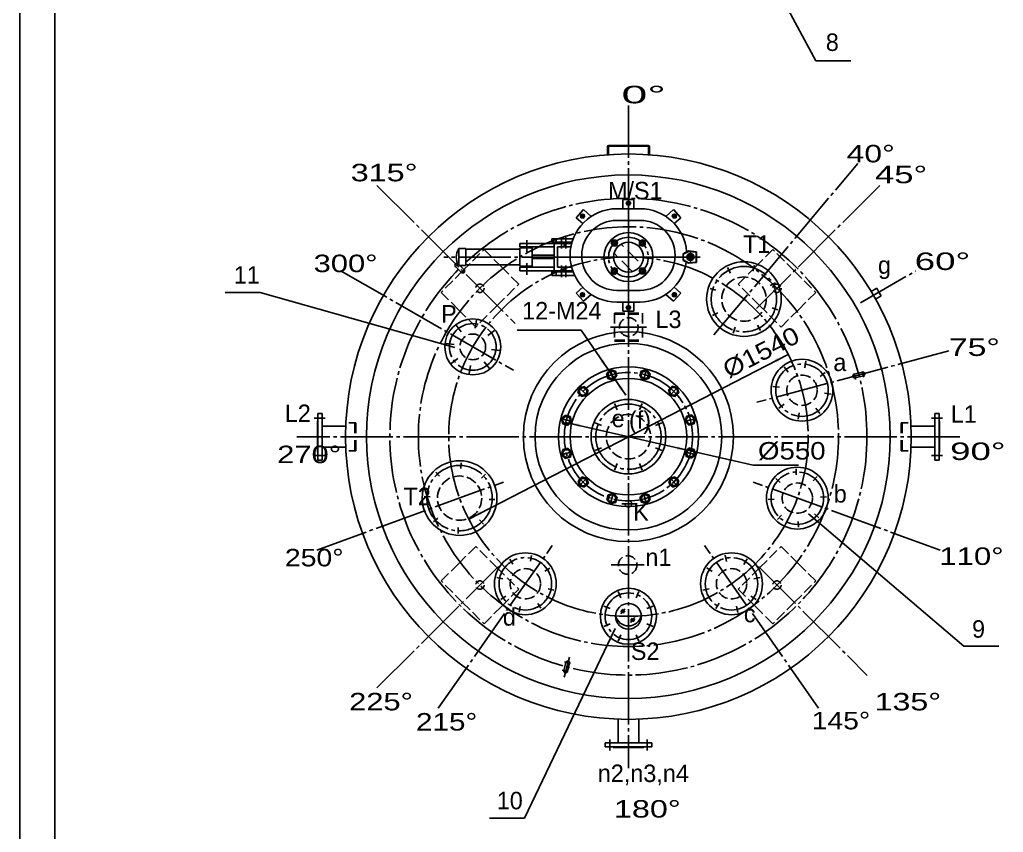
# Model space of a CAD drawing. Extents: x -33 to 593, y -246 to 621.
# Drawn here: x -32.8 to 248.2, y -68 to 164.3 of the extents above; entities that cross this region are included whole.
import ezdxf

# ---------------------------------------------------------------- set-up
doc = ezdxf.new("R2010")
doc.units = 0
doc.linetypes.add('DASHDOT', pattern=[18, 15, -1, 1, -1])
doc.linetypes.add('DASHED', pattern=[4, 3, -1])
doc.layers.get('0').update_dxf_attribs({"linetype": 'CONTINUOUS'})
for name, color, linetype in [('1', 7, 'CONTINUOUS'), ('2', 8, 'DASHDOT'), ('3', 2, 'DASHED'), ('5', 214, 'CONTINUOUS'), ('85', 7, 'CONTINUOUS')]:
    doc.layers.add(name, color=color, linetype=linetype)
doc.styles.get("Standard").update_dxf_attribs({"font": 'isocp.shx', "width": 0.707, "bigfont": 'hztxt.shx'})
doc.styles.add('STYLE1', font='cadt_en.shx', dxfattribs={"width": 0.971372, "bigfont": 'cadt_hz.shx'})
doc.styles.add('STYLE21', font='cadt_en.shx', dxfattribs={"width": 1.180206, "bigfont": 'cadt_hz.shx'})
doc.styles.add('STYLE22', font='cadt_en.shx', dxfattribs={"width": 1.326029, "bigfont": 'cadt_hz.shx'})
doc.styles.add('STYLE23', font='cadt_en.shx', dxfattribs={"width": 1.165692, "bigfont": 'cadt_hz.shx'})
doc.styles.add('STYLE24', font='cadt_en.shx', dxfattribs={"width": 1.981314, "bigfont": 'cadt_hz.shx'})
doc.styles.add('STYLE25', font='cadt_en.shx', dxfattribs={"width": 1.474113, "bigfont": 'cadt_hz.shx'})
doc.styles.add('STYLE26', font='cadt_en.shx', dxfattribs={"width": 1.565508, "bigfont": 'cadt_hz.shx'})
doc.styles.add('STYLE27', font='cadt_en.shx', dxfattribs={"width": 1.37398, "bigfont": 'cadt_hz.shx'})
doc.styles.add('STYLE28', font='cadt_en.shx', dxfattribs={"width": 1.206728, "bigfont": 'cadt_hz.shx'})
doc.styles.add('STYLE29', font='cadt_en.shx', dxfattribs={"width": 1.267812, "bigfont": 'cadt_hz.shx'})
doc.styles.add('STYLE30', font='cadt_en.shx', dxfattribs={"width": 1.439846, "bigfont": 'cadt_hz.shx'})
doc.styles.add('STYLE31', font='cadt_en.shx', dxfattribs={"width": 1.565508, "bigfont": 'cadt_hz.shx'})
doc.styles.add('STYLE32', font='cadt_en.shx', dxfattribs={"width": 1.378259, "bigfont": 'cadt_hz.shx'})
doc.styles.add('STYLE33', font='cadt_en.shx', dxfattribs={"width": 1.359855, "bigfont": 'cadt_hz.shx'})
doc.styles.add('STYLE34', font='cadt_en.shx', dxfattribs={"width": 1.316448, "bigfont": 'cadt_hz.shx'})
doc.styles.add('STYLE35', font='cadt_en.shx', dxfattribs={"width": 1.380195, "bigfont": 'cadt_hz.shx'})
doc.styles.add('STYLE36', font='cadt_en.shx', dxfattribs={"width": 1.213584, "bigfont": 'cadt_hz.shx'})
doc.styles.add('STYLE37', font='cadt_en.shx', dxfattribs={"width": 1.320397, "bigfont": 'cadt_hz.shx'})
doc.styles.add('STYLE38', font='cadt_en.shx', dxfattribs={"width": 1.320397, "bigfont": 'cadt_hz.shx'})
doc.dimstyles.get("Standard").update_dxf_attribs({"dimtxt": 3.5, "dimasz": 4, "dimexe": 2, "dimexo": 0, "dimgap": 1, "dimtad": 1, "dimtoh": 1, "dimdec": 4, "dimzin": 0, "dimtxsty": 'STANDARD', "dimcen": 0, "dimazin": 3, "dimtfac": 1, "dimtdec": 4, "dimtmove": 0, "dimatfit": 3, "dimtolj": 1, "dimtzin": 0})

# ---------------------------------------------------------------- blocks, each defined once
blk = doc.blocks.new('*D172')
for p, q in [((123.25, 49.18), (176.71, 36.94)), ((176.71, 36.94), (189.74, 36.94))]:
    blk.add_line(p, q)
for points in [[(123.25, 49.18), (127.26, 48.78), (127.04, 47.8)], [(158.98, 41), (154.97, 41.41), (155.2, 42.38)]]:
    blk.add_solid(points)
at = {"insert": (178.13, 38.37), "char_height": 5, "attachment_point": 7, "style": 'STYLE21'}
blk.add_mtext('%%c550', dxfattribs=at)
blk = doc.blocks.new('*D173')
blk.add_line((95.49, 21.56), (186.74, 68.62))
for points in [[(186.74, 68.62), (183.42, 66.34), (182.96, 67.23)], [(95.49, 21.56), (98.82, 23.84), (99.28, 22.95)]]:
    blk.add_solid(points)
at = {"insert": (169.81, 61.49), "char_height": 5, "attachment_point": 7, "rotation": 27.2774, "style": 'STYLE23'}
blk.add_mtext('%%c1540', dxfattribs=at)
blk = doc.blocks.new('*D174')
for p, q in [((127.64, 75.5), (109.33, 75.5)), ((140.33, 56.94), (127.64, 75.5))]:
    blk.add_line(p, q)
for points in [[(135.75, 63.63), (133.08, 66.65), (133.9, 67.22)], [(136.94, 61.89), (139.61, 58.87), (138.79, 58.31)]]:
    blk.add_solid(points)
at = {"style": 'STYLE1'}
blk.add_text('12-M24', height=5, dxfattribs=at).set_placement((110.75, 78.59))
blk = doc.blocks.new('*U175')
for centre, radius, start, end in [((141.12, 111.83), 0.333, 342, 612), ((127.99, 108.15), 0.333, 336.5127, 606.5127), ((154.25, 108.15), 0.333, 293.4873, 563.4873), ((145.12, 100.43), 0.533, 252, 522), ((158.83, 96.42), 0.533, 342, 612), ((137.11, 92.42), 0.533, 72, 342), ((145.12, 92.42), 0.533, 162, 432), ((127.99, 85.67), 0.333, 113.4873, 383.4873), ((154.25, 85.67), 0.333, 156.5127, 426.5127), ((141.12, 81.98), 0.333, 108, 378)]:
    blk.add_arc(centre, radius, start, end)
at = {"layer": '2'}
for p, q in [((141.12, 113.04), (141.12, 80.01)), ((141.12, 112.57), (141.12, 111.09)), ((141.12, 112.4), (141.12, 111.26)), ((141.86, 111.83), (140.38, 111.83, 6.28)), ((140.55, 111.83), (141.68, 111.83)), ((127.44, 108.64), (128.54, 107.66)), ((127.5, 107.59), (128.48, 108.7, 6.28)), ((127.56, 108.52), (128.41, 107.77)), ((128.36, 108.57), (127.61, 107.72)), ((154.8, 108.64), (153.69, 107.66)), ((154.73, 107.59), (153.76, 108.7)), ((154.67, 108.52), (153.82, 107.77)), ((153.87, 108.57), (154.62, 107.72)), ((112.09, 101.24), (112.09, 97.96)), ((121.97, 102.13), (121.97, 98.86)), ((123.21, 102.13), (123.21, 98.85)), ((137.96, 99.58), (136.26, 101.28)), ((144.28, 99.58), (145.97, 101.28)), ((139.7, 99.49), (139.04, 100.15)), ((161.57, 96.42), (88.38, 96.42)), ((138, 96.53), (137, 97.53, 1)), ((143.89, 95.3), (140.89, 98.29)), ((159.66, 96.42), (158, 96.42)), ((158.83, 97.73), (158.83, 95.11)), ((112.09, 94.67), (112.09, 91.39)), ((121.97, 90.71), (121.97, 93.99)), ((123.21, 90.72), (123.21, 94)), ((137.96, 93.27), (136.26, 91.57)), ((142.19, 92.34), (139.2, 95.33)), ((144.28, 93.27), (145.97, 91.57)), ((127.44, 85.18), (128.54, 86.16)), ((127.5, 86.22), (128.48, 85.11)), ((127.56, 85.29), (128.41, 86.04)), ((128.36, 85.24), (127.61, 86.09)), ((154.8, 85.18), (153.69, 86.16)), ((154.73, 86.22), (153.76, 85.11, 6.28)), ((154.67, 85.29), (153.82, 86.04)), ((153.87, 85.24), (154.62, 86.09)), ((141.86, 81.98), (140.38, 81.98)), ((140.55, 81.98), (141.68, 81.98)), ((141.12, 81.24), (141.12, 82.72)), ((141.12, 81.42), (141.12, 82.55))]:
    blk.add_line(p, q, dxfattribs=at)
blk.add_circle((141.12, 96.42), 5.67, dxfattribs=at)
at = {"layer": '85'}
for p, q in [((139.54, 112.89), (139.54, 110.24)), ((142.69, 112.89), (139.54, 112.89)), ((142.69, 112.89), (142.69, 110.24)), ((126.15, 107.67), (128.24, 110.03)), ((128.24, 110.03), (130.47, 108.05)), ((137.78, 110.24), (141.12, 110.24)), ((140.5, 111.83), (140.81, 112.36)), ((140.81, 111.3), (140.5, 111.83)), ((140.81, 112.36), (141.43, 112.36)), ((141.43, 111.3), (140.81, 111.3)), ((144.45, 110.24), (141.12, 110.24)), ((141.43, 112.36), (141.73, 111.83)), ((141.73, 111.83), (141.43, 111.3)), ((154, 110.03), (151.77, 108.05)), ((156.08, 107.67), (154, 110.03)), ((126.15, 107.67), (128.14, 105.91)), ((127.79, 108.73), (127.39, 108.27)), ((127.39, 108.27), (127.58, 107.69)), ((127.58, 107.69), (128.18, 107.56)), ((128.4, 108.61), (127.79, 108.73)), ((128.18, 107.56), (128.59, 108.02)), ((128.59, 108.02), (128.4, 108.61)), ((137.78, 106.91), (141.12, 106.91)), ((144.45, 106.91), (141.12, 106.91)), ((153.64, 108.02), (153.84, 108.61)), ((154.05, 107.56), (153.64, 108.02)), ((153.84, 108.61), (154.44, 108.73)), ((154.65, 107.69), (154.05, 107.56)), ((156.08, 107.67), (154.1, 105.91)), ((154.44, 108.73), (154.85, 108.27)), ((154.85, 108.27), (154.65, 107.69, 6.28)), ((119.28, 101.67), (125.33, 101.67)), ((119.28, 101.67), (119.28, 100.68)), ((120.43, 101.67), (120.43, 100.68)), ((136.19, 100.43), (136.65, 101.23)), ((136.65, 101.23), (137.57, 101.23)), ((137.57, 101.23), (138.03, 100.43, 6.28)), ((144.32, 100.89), (145.12, 101.35)), ((145.12, 101.35), (145.92, 100.89)), ((92.69, 94), (92.69, 98.85)), ((92.69, 98.85), (94.69, 98.85)), ((94.69, 94), (94.69, 98.85)), ((110.12, 98.65), (94.69, 98.65)), ((110.06, 100.33), (124.9, 100.33)), ((110.06, 99.33), (110.06, 100.33, 6.28)), ((119.89, 99.33), (110.06, 99.33)), ((111.29, 99.1), (110.12, 99.1)), ((110.12, 93.8), (110.12, 99.1)), ((113.66, 99.1), (111.29, 99.1)), ((113.66, 94.08), (113.66, 99.1)), ((119.28, 100.68), (125, 100.68)), ((119.89, 92.51), (119.89, 100.33)), ((120.22, 100.33), (122.72, 100.33)), ((120.89, 93.51), (120.89, 99.34, 6.28)), ((120.89, 99.34), (122.72, 99.34)), ((124.67, 99.33), (121.39, 99.33)), ((122.72, 100.33), (122.72, 99.34)), ((136.65, 99.63), (136.19, 100.43)), ((137.57, 99.63), (136.65, 99.63)), ((138.03, 100.43), (137.57, 99.63)), ((144.32, 99.97), (144.32, 100.89)), ((145.12, 99.51), (144.32, 99.97)), ((145.92, 99.97), (145.12, 99.51, 6.28)), ((145.92, 100.89), (145.92, 99.97)), ((119.89, 96.98), (113.66, 96.98)), ((119.89, 95.99), (113.66, 95.99)), ((156.71, 97.39), (158.26, 98.19)), ((156.71, 97.24), (158.29, 98.06)), ((156.71, 97.39), (156.71, 95.45)), ((156.71, 95.6), (158.29, 94.79)), ((157.91, 96.42), (158.37, 97.22)), ((158.37, 95.62), (157.91, 96.42)), ((158.26, 98.19), (160.58, 97.97)), ((158.29, 98.06), (160.45, 97.85)), ((158.37, 97.22), (159.29, 97.22)), ((159.29, 95.62), (158.37, 95.62)), ((159.29, 97.22), (159.75, 96.42)), ((159.75, 96.42), (159.29, 95.62)), ((160.45, 97.85), (160.45, 95)), ((160.58, 97.97), (160.58, 94.88)), ((160.58, 94.88), (160.58, 96.42)), ((94.69, 94), (92.69, 94)), ((110.12, 94.2), (94.69, 94.2)), ((119.89, 93.51), (110.06, 93.51)), ((110.06, 93.51), (110.06, 92.51)), ((113.66, 93.8), (110.12, 93.8)), ((113.66, 93.8), (113.66, 94.08)), ((120.89, 93.51), (122.72, 93.51)), ((124.89, 93.51), (121.39, 93.51)), ((122.72, 92.51), (122.72, 93.51)), ((136.31, 92.88), (137.11, 93.34, 6.28)), ((136.31, 91.95), (136.31, 92.88)), ((137.11, 93.34), (137.91, 92.88)), ((137.91, 92.88), (137.91, 91.95)), ((144.2, 92.42), (144.66, 93.22)), ((144.66, 93.22), (145.59, 93.22)), ((145.59, 93.22), (146.05, 92.42)), ((156.71, 95.45), (158.26, 94.65)), ((158.26, 94.65), (160.58, 94.88)), ((158.29, 94.79), (160.45, 95)), ((110.06, 92.51), (125.19, 92.51)), ((119.28, 91.17), (119.28, 92.17)), ((119.28, 92.17), (125.32, 92.17)), ((119.28, 91.17), (125.75, 91.17)), ((120.22, 92.51), (122.72, 92.51)), ((120.43, 91.17), (120.43, 92.17)), ((137.11, 91.49), (136.31, 91.95)), ((137.91, 91.95), (137.11, 91.49)), ((144.66, 91.62), (144.2, 92.42, 6.28)), ((145.59, 91.62), (144.66, 91.62)), ((146.05, 92.42), (145.59, 91.62)), ((126.15, 86.14), (128.14, 87.9)), ((156.08, 86.14), (154.1, 87.9)), ((126.15, 86.14), (128.24, 83.78)), ((127.39, 85.54), (127.58, 86.13, 6.28)), ((127.79, 85.08), (127.39, 85.54)), ((127.58, 86.13), (128.18, 86.25)), ((128.4, 85.2), (127.79, 85.08)), ((128.18, 86.25), (128.59, 85.79)), ((128.24, 83.78), (130.47, 85.76)), ((128.59, 85.79), (128.4, 85.2)), ((137.78, 86.91), (141.12, 86.91)), ((144.45, 86.91), (141.12, 86.91)), ((154, 83.78), (151.77, 85.76)), ((154.05, 86.25), (153.64, 85.79)), ((153.64, 85.79), (153.84, 85.2)), ((153.84, 85.2), (154.44, 85.08)), ((156.08, 86.14), (154, 83.78)), ((154.65, 86.13), (154.05, 86.25)), ((154.44, 85.08), (154.85, 85.54)), ((154.85, 85.54), (154.65, 86.13)), ((137.78, 83.57), (141.12, 83.57)), ((139.54, 80.92), (139.54, 83.57)), ((140.81, 82.52), (140.5, 81.98)), ((140.5, 81.98), (140.81, 81.45)), ((141.43, 82.52), (140.81, 82.52)), ((144.45, 83.57), (141.12, 83.57, 6.28)), ((141.73, 81.98), (141.43, 82.52)), ((141.43, 81.45), (141.73, 81.98, 6.28)), ((142.69, 80.92), (142.69, 83.57)), ((142.69, 80.92), (139.54, 80.92)), ((140.81, 81.45), (141.43, 81.45))]:
    blk.add_line(p, q, dxfattribs=at)
for centre, radius in [((141.12, 111.83), 0.533), ((141.12, 111.83), 0.25), ((127.99, 108.15), 0.533), ((127.99, 108.15), 0.25), ((154.25, 108.15), 0.533), ((154.25, 108.15), 0.25), ((141.12, 96.42), 7), ((137.11, 100.43), 0.8), ((145.12, 100.43), 0.8), ((137.11, 100.43), 0.533), ((141.12, 96.42), 4.27), ((145.12, 100.43), 0.533), ((158.83, 96.42), 1), ((158.83, 96.42), 0.8), ((158.83, 96.42), 0.583), ((158.83, 96.42), 0.433), ((137.11, 92.42), 0.8), ((137.11, 92.42), 0.533), ((145.12, 92.42), 0.8), ((145.12, 92.42), 0.533), ((127.99, 85.67), 0.533), ((127.99, 85.67), 0.25), ((154.25, 85.67), 0.533), ((154.25, 85.67), 0.25), ((141.12, 81.98), 0.533), ((141.12, 81.98), 0.25)]:
    blk.add_circle(centre, radius, dxfattribs=at)
for centre, radius, start, end in [((137.78, 96.91), 13.33, 90, 270), ((144.45, 96.91), 13.33, 4.399, 90), ((137.78, 96.91), 10, 90, 270), ((144.45, 96.91), 10, 270, 450), ((96.07, 96.42), 4.16, 144.3252, 215.6748), ((144.45, 96.91), 13.33, 270, 351.6542)]:
    blk.add_arc(centre, radius, start, end, dxfattribs=at)

msp = doc.modelspace()

# ---------------------------------------------------------------- linework, layer by layer
for p, q in [((-32.77011, 595.45676), (-32.77011, -245.54324)), ((-32.77011, -245.54324), (-32.77011, 595.45676)), ((160.39272, 216.49735), (194.66072, 152.51735)), ((35.93993, 86.34058), (91.50803, 70.55556)), ((236.94711, -14.74592), (192.50911, 23.01208)), ((138.90692, -5.52954), (140.11687, -4.10677)), ((138.90702, -4.9437), (139.50892, -4.25854)), ((139.57717, -5.34609), (140.11221, -4.69335)), ((141.70292, -8.03254), (142.91287, -6.60977)), ((141.70302, -7.4467), (142.30492, -6.76154)), ((142.37317, -7.84909), (142.90821, -7.19635)), ((111.38436, -63.90351), (137.31211, -9.71992))]:
    msp.add_line(p, q)
at = {"layer": '1'}
for p, q in [((-22.77011, -235.54324), (-22.77011, 570.45676, 1)), ((194.66072, 152.51735), (204.66072, 152.51735)), ((135.11721, 127.94872), (135.11721, 125.66772)), ((135.38381, 127.94882), (135.38381, 125.68713)), ((141.11721, 128.08212), (135.51711, 128.08212, 6.28319)), ((141.11721, 128.34872), (135.51721, 128.34872)), ((141.11721, 128.34872), (146.71721, 128.34872)), ((141.11721, 128.08212), (146.71731, 128.08212)), ((146.85061, 127.94882), (146.85061, 125.68713)), ((147.11721, 127.94872), (147.11721, 125.66772, 6.28319)), ((91.71448, 93.73975), (93.41154, 92.04269)), ((94.16531, 92.79647), (92.46741, 94.49437)), ((212.03874, 87.49806), (210.45098, 86.58137)), ((212.67124, 86.40254), (212.03874, 87.49806)), ((35.93993, 86.34058), (25.93993, 86.34058)), ((213.30374, 85.30702), (211.71598, 84.39033)), ((212.67124, 86.40254), (213.30374, 85.30702)), ((220.3209, 66.31336), (220.32167, 66.31047)), ((135.95109, 64.23348), (134.87339, 63.15578)), ((134.87339, 63.15578), (135.26783, 61.68364)), ((137.42322, 63.83904), (135.95109, 64.23348)), ((136.73996, 61.2892), (137.81766, 62.3669)), ((137.81766, 62.3669), (137.42322, 63.83904)), ((144.74239, 63.85744), (144.34791, 62.38531)), ((144.34791, 62.38531), (145.4256, 61.30765)), ((146.21455, 64.2519), (144.74239, 63.85744)), ((147.29224, 63.17424), (146.21455, 64.2519)), ((146.89777, 61.70211), (147.29224, 63.17424)), ((207.94979, 63.55034), (205.63157, 62.92917, 6.28319)), ((205.90747, 61.8995), (208.22685, 62.52097)), ((127.07188, 59.08578), (126.67741, 57.61362)), ((128.544, 59.48026), (127.07188, 59.08578)), ((129.62167, 58.40257), (128.544, 59.48026)), ((135.26783, 61.68364), (136.73996, 61.2892)), ((145.4256, 61.30765), (146.89777, 61.70211)), ((153.64003, 59.53059), (152.56234, 58.45293)), ((155.11219, 59.13613), (153.64003, 59.53059)), ((155.50667, 57.664), (155.11219, 59.13613)), ((126.67741, 57.61362), (127.75507, 56.53593)), ((127.75507, 56.53593), (129.2272, 56.93041)), ((129.2272, 56.93041), (129.62167, 58.40257)), ((152.56234, 58.45293), (152.95681, 56.9808)), ((152.95681, 56.9808), (154.42898, 56.58634)), ((154.42898, 56.58634), (155.50667, 57.664)), ((52.39274, 51.7568), (53.59244, 51.7568, 1)), ((52.39274, 51.7568), (52.39274, 45.0908)), ((53.59244, 51.7568), (53.59244, 45.0908)), ((123.03376, 51.26584), (121.9561, 50.18815)), ((124.50589, 50.87136), (123.03376, 51.26584)), ((124.90036, 49.3992), (124.50589, 50.87136)), ((157.71005, 50.94018), (157.31561, 49.46804)), ((159.18218, 51.33462), (157.71005, 50.94018)), ((160.25988, 50.25692), (159.18218, 51.33462)), ((228.64197, 51.7568), (228.64197, 45.0908)), ((229.84167, 51.7568), (228.64197, 51.7568)), ((229.84167, 51.7568), (229.84167, 45.0908)), ((52.25944, 45.0908), (52.25944, 49.4908)), ((52.25944, 49.4908), (52.39274, 49.4908)), ((60.37166, 48.0568), (53.59244, 48.0568)), ((121.9561, 50.18815), (122.35057, 48.71598)), ((122.35057, 48.71598), (123.82269, 48.32151)), ((123.82269, 48.32151), (124.90036, 49.3992)), ((157.31561, 49.46804), (158.39331, 48.39034)), ((158.39331, 48.39034), (159.86544, 48.78478)), ((159.86544, 48.78478), (160.25988, 50.25692)), ((221.86275, 48.0568), (228.64197, 48.0568)), ((229.97497, 49.4908), (229.84167, 49.4908)), ((229.97497, 45.0908), (229.97497, 49.4908)), ((52.25944, 45.0908), (52.25944, 40.6908)), ((52.39274, 38.4248), (52.39274, 45.0908)), ((53.59244, 38.4248), (53.59244, 45.0908)), ((228.64197, 38.4248), (228.64197, 45.0908)), ((229.84167, 38.4248), (229.84167, 45.0908)), ((229.97497, 45.0908), (229.97497, 40.6908)), ((52.25944, 40.6908), (52.39274, 40.6908)), ((60.37166, 42.1248), (53.59244, 42.1248, 1)), ((122.36897, 41.39682), (121.97453, 39.92468)), ((121.97453, 39.92468), (123.05223, 38.84698)), ((123.8411, 41.79126), (122.36897, 41.39682)), ((124.9188, 40.71356), (123.8411, 41.79126)), ((124.52436, 39.24142), (124.9188, 40.71356)), ((158.41172, 41.86009), (157.33405, 40.7824)), ((157.33405, 40.7824), (157.72852, 39.31024)), ((159.88384, 41.46561), (158.41172, 41.86009)), ((159.20065, 38.91576), (160.27831, 39.99345)), ((160.27831, 39.99345), (159.88384, 41.46561)), ((221.86275, 42.1248), (228.64197, 42.1248)), ((229.97497, 40.6908), (229.84167, 40.6908)), ((52.39274, 38.4248), (53.59244, 38.4248)), ((123.05223, 38.84698), (124.52436, 39.24142)), ((157.72852, 39.31024), (159.20065, 38.91576)), ((229.84167, 38.4248), (228.64197, 38.4248)), ((127.80543, 33.59526), (126.72774, 32.5176)), ((126.72774, 32.5176), (127.12222, 31.04547)), ((127.12222, 31.04547), (128.59438, 30.65101)), ((129.2776, 33.20079), (127.80543, 33.59526)), ((128.59438, 30.65101), (129.67207, 31.72867)), ((129.67207, 31.72867), (129.2776, 33.20079)), ((153.00721, 33.25119), (152.61274, 31.77903)), ((152.61274, 31.77903), (153.69041, 30.70134)), ((154.47934, 33.64567), (153.00721, 33.25119)), ((153.69041, 30.70134), (155.16253, 31.09581)), ((155.557, 32.56798), (154.47934, 33.64567)), ((155.16253, 31.09581), (155.557, 32.56798)), ((135.33664, 28.47948), (134.94217, 27.00736)), ((136.80881, 28.87395), (135.33664, 28.47948)), ((137.8865, 27.79629), (136.80881, 28.87395)), ((145.49445, 28.8924), (144.41675, 27.8147)), ((146.96658, 28.49796), (145.49445, 28.8924)), ((147.36102, 27.02582), (146.96658, 28.49796)), ((134.94217, 27.00736), (136.01986, 25.9297)), ((136.01986, 25.9297), (137.49202, 26.32416)), ((137.49202, 26.32416), (137.8865, 27.79629)), ((144.41675, 27.8147), (144.81119, 26.34256)), ((144.81119, 26.34256), (146.28332, 25.94812)), ((146.28332, 25.94812), (147.36102, 27.02582)), ((236.94711, -14.74592), (246.94711, -14.74592)), ((123.27883, -19.42356), (122.65735, -21.74294)), ((123.68734, -22.01769), (124.3085, -19.69946)), ((138.15121, -35.65474), (138.15121, -42.3762)), ((144.08321, -35.65474), (144.08321, -42.3762)), ((134.45121, -42.3762), (141.11721, -42.3762)), ((134.45121, -43.5759), (134.45121, -42.3762)), ((134.45121, -43.5759), (141.11721, -43.5759)), ((136.71721, -43.7092), (136.71721, -43.5759)), ((141.11721, -43.7092), (136.71721, -43.7092)), ((147.78321, -42.3762), (141.11721, -42.3762)), ((147.78321, -43.5759), (141.11721, -43.5759)), ((141.11721, -43.7092), (145.51721, -43.7092)), ((145.51721, -43.7092), (145.51721, -43.5759)), ((147.78321, -43.5759), (147.78321, -42.3762)), ((111.38436, -63.90351), (101.38436, -63.90351, 1.5708))]:
    msp.add_line(p, q, dxfattribs=at)
for centre, radius in [((141.11721, 45.0908), 80.8), ((174.11342, 84.41416), 10.6665), ((96.66152, 70.7573), 8), ((141.11721, 45.0908), 30), ((141.11721, 45.0908), 26.6665), ((141.11721, 45.0908), 20), ((190.70108, 58.37676), 8.833), ((136.34552, 62.76134), 1.31987), ((136.34552, 62.76134), 1.05589), ((145.82008, 62.77978), 1.31987), ((145.82008, 62.77978), 1.05589), ((141.11721, 45.0908), 16.66), ((128.14954, 58.0081), 1.31987), ((128.14954, 58.0081), 1.05589), ((154.0345, 58.05847), 1.31987), ((154.0345, 58.05847), 1.05589), ((141.11721, 45.0908), 10.6665), ((123.42823, 49.79367), 1.31987), ((123.42823, 49.79367), 1.05589), ((158.78774, 49.86248), 1.31987), ((158.78774, 49.86248), 1.05589), ((123.44667, 40.31912), 1.31987), ((123.44667, 40.31912), 1.05589), ((158.80618, 40.38793), 1.31987), ((158.80618, 40.38793), 1.05589), ((92.87996, 27.53388), 10.6665), ((189.35445, 27.53388), 8.833), ((128.19991, 32.12313), 1.31987), ((128.19991, 32.12313), 1.05589), ((154.08487, 32.1735), 1.31987), ((154.08487, 32.1735), 1.05589), ((136.41433, 27.40182), 1.31987), ((136.41433, 27.40182), 1.05589), ((145.88889, 27.42026), 1.31987), ((145.88889, 27.42026), 1.05589), ((111.67381, 3.04127), 8.833), ((170.5606, 3.04127), 8.833), ((141.11721, -6.2422), 8), ((141.11721, -6.2422), 3.66667)]:
    msp.add_circle(centre, radius, dxfattribs=at)
for centre, radius, start, end in [((135.51721, 127.94872), 0.4, 90, 180), ((135.51711, 127.94882), 0.1333, 90, 180), ((146.71721, 127.94872), 0.4, 0, 90), ((146.71731, 127.94882), 0.1333, 0, 90), ((141.11721, 45.0908), 74.8, 0, 360), ((92.0884, 94.11536), 0.53, 135, 225), ((92.09265, 94.1196), 0.53, 45, 135), ((93.79139, 92.42085), 0.53, 315, 405), ((93.78715, 92.41661), 0.53, 225, 315), ((205.76759, 62.41692), 0.53, 105, 195), ((205.76914, 62.41113), 0.53, 195, 285), ((208.08812, 63.03871), 0.53, 15, 105), ((208.08967, 63.03291), 0.53, 285, 375), ((141.11721, -5.24187), 3.76895, 193.5070467, 346.4929533), ((123.79108, -19.55958), 0.53, 75, 165), ((123.79687, -19.56113), 0.53, 345, 435), ((123.16929, -21.88011), 0.53, 165, 255), ((123.17509, -21.88167), 0.53, 255, 345)]:
    msp.add_arc(centre, radius, start, end, dxfattribs=at)
at = {"layer": '2'}
for p, q in [((141.11721, 139.79754), (141.11721, -49.61594)), ((165.51035, 74.16142), (206.64784, 123.18717)), ((69.29283, 116.91517), (108.80243, 77.40558)), ((212.94158, 116.91517), (177.71096, 81.68455)), ((117.5382, 96.4238), (161.36804, 96.4238)), ((91.56235, 93.58761), (92.7796, 94.80487)), ((93.24491, 91.87606), (94.47812, 93.10927)), ((169.42113, 93.42796), (170.23343, 91.86756)), ((177.16919, 94.10583), (176.6402, 92.42808)), ((59.09877, 92.44417), (108.25241, 64.0653)), ((207.4097, 83.36479), (223.13564, 92.44417)), ((164.42175, 87.46993), (166.0995, 86.94094)), ((183.12723, 89.10645), (181.56682, 88.29415)), ((183.80509, 81.35839), (182.12734, 81.88738)), ((165.09962, 79.72187), (166.66002, 80.53416)), ((93.3776, 75.03699), (91.93232, 76.92051)), ((97.36564, 76.10559), (97.67552, 78.4594)), ((135.99203, 76.4208), (146.23093, 76.4208)), ((171.05765, 74.72249), (171.58664, 76.40024)), ((178.80571, 75.40035), (177.99342, 76.96076)), ((100.94122, 74.04122), (102.82474, 75.4865)), ((91.31324, 71.46141), (88.95942, 71.7713)), ((92.38183, 67.47337), (90.49831, 66.0281)), ((102.00981, 70.05318), (104.36362, 69.7433)), ((232.59689, 69.60271), (177.77312, 54.91272)), ((95.95741, 65.40901), (95.64752, 63.0552)), ((99.94545, 66.4776), (101.39072, 64.59408)), ((185.60183, 65.02223), (186.75361, 63.5212)), ((191.79442, 66.68153), (191.54746, 64.80571)), ((136.80528, 61.18312), (135.94534, 64.39246)), ((145.42913, 61.18312), (146.28907, 64.39246)), ((197.34654, 63.476), (195.84552, 62.32423)), ((205.57058, 63.15679), (206.02196, 61.4722, 6.28319)), ((207.8941, 63.75816), (208.33965, 62.09536, 6.28319)), ((129.33681, 56.8712), (126.98741, 59.22059)), ((152.8976, 56.8712), (155.247, 59.22059)), ((182.39631, 59.4701), (184.27212, 59.22314)), ((199.00584, 57.28341), (197.13003, 57.53037)), ((137.17009, 54.61997), (137.92888, 52.78811, 6.28319)), ((145.06432, 54.61997), (144.30553, 52.78811, 6.28319)), ((184.05561, 53.27751), (185.55663, 54.42929)), ((189.60773, 50.07199), (189.85469, 51.94781)), ((195.80032, 51.73129), (194.64854, 53.23232)), ((54.52236, 50.4238), (51.36526, 50.4238)), ((125.02488, 49.40272), (121.81555, 50.26266)), ((131.58803, 49.03791), (133.4199, 48.27913)), ((150.64638, 49.03791), (148.81451, 48.27913, 1)), ((157.20953, 49.40272), (160.41886, 50.26266)), ((227.71205, 50.4238), (230.86915, 50.4238)), ((235.82394, 45.0908), (46.41047, 45.0908, 1)), ((54.52236, 39.7578), (51.36526, 39.7578)), ((125.02488, 40.77887), (121.81555, 39.91894)), ((131.58803, 41.14369), (133.4199, 41.90247)), ((150.64638, 41.14369), (148.81451, 41.90247, 6.28319)), ((157.20953, 40.77887), (160.41886, 39.91894)), ((227.71205, 39.7578), (230.86915, 39.7578)), ((93.32057, 37.62539), (93.24819, 35.96773)), ((137.17009, 35.56163), (137.92888, 37.39349, 6.28319)), ((145.06432, 35.56163), (144.30553, 37.39349)), ((86.05574, 34.98121), (87.17671, 33.75789)), ((100.3273, 34.3581), (99.10397, 33.23713)), ((188.99087, 35.8611), (189.06403, 34.18554)), ((52.12198, 12.69919), (105.45681, 32.11148)), ((129.33681, 33.3104), (126.98741, 30.961)), ((152.8976, 33.3104), (155.247, 30.961)), ((230.11243, 12.69919), (176.7776, 32.11148)), ((183.20912, 33.16503), (184.44566, 32.03196)), ((194.9856, 33.6792), (193.85252, 32.44267)), ((136.80528, 28.99847), (135.94534, 25.78914)), ((145.42913, 28.99847), (146.28907, 25.78914)), ((82.78845, 27.97448), (84.44611, 27.90211)), ((102.97148, 27.09327), (101.31381, 27.16565)), ((139.25223, 25.8908), (143.06202, 25.8908, 1)), ((181.02722, 27.1703), (182.70279, 27.24346)), ((197.68167, 27.89745), (196.0061, 27.8243)), ((183.7233, 21.38856), (184.85637, 22.62509)), ((195.49977, 21.90273), (194.26324, 23.0358)), ((85.43263, 20.70966), (86.65595, 21.83062)), ((99.70419, 20.08655), (98.58322, 21.30987)), ((189.71802, 19.20665), (189.64486, 20.88222)), ((92.43936, 17.44236), (92.51173, 19.10003)), ((86.79565, -32.48842), (119.35055, 14.0048)), ((195.43876, -32.48842), (162.88386, 14.0048)), ((168.74165, 11.24606), (169.13767, 9.45973)), ((107.21025, 10.04765), (108.10763, 8.63904)), ((113.47186, 11.15174), (113.11036, 9.52115)), ((175.07607, 10.12913), (174.09297, 8.58598)), ((69.29283, -26.73357), (103.9941, 7.96769)), ((118.68019, 7.50483), (117.27158, 6.60744)), ((136.14198, 8.4248), (145.6319, 8.4248, 1)), ((163.47274, 7.55673), (165.0159, 6.57364)), ((178.24031, 7.96769), (209.35184, -23.14383)), ((103.56333, 4.83932), (105.19392, 4.47782)), ((178.7654, 4.86023), (176.97907, 4.46421)), ((119.78428, 1.24322), (118.15369, 1.60471)), ((138.1869, 0.83219), (138.93758, -0.98011)), ((144.04751, 0.83219), (143.29683, -0.98011)), ((162.35581, 1.22231), (164.14214, 1.61833)), ((104.66742, -1.42229), (106.07604, -0.52491)), ((116.13737, -3.96512), (115.23998, -2.5565)), ((166.04514, -4.04659), (167.02824, -2.50344)), ((177.64847, -1.4742), (176.10531, -0.4911)), ((109.87576, -5.06921), (110.23725, -3.43862)), ((134.04281, -3.31189), (135.85511, -4.06257)), ((148.1916, -3.31189), (146.3793, -4.06257)), ((172.37956, -5.16352), (171.98354, -3.3772)), ((134.04281, -9.17251), (135.85511, -8.42183, 6.28319)), ((148.1916, -9.17251), (146.3793, -8.42183)), ((138.1869, -13.31659), (138.93758, -11.50429)), ((144.04751, -13.31659), (143.29683, -11.50429)), ((122.7122, -23.60922), (124.24207, -17.8996)), ((124.53612, -19.76045), (122.85153, -19.30907)), ((123.89516, -22.07337), (122.23235, -21.62782, 6.28319)), ((135.78421, -41.44629), (135.78421, -44.60339)), ((146.45021, -41.44629), (146.45021, -44.60339))]:
    msp.add_line(p, q, dxfattribs=at)
for centre, radius in [((141.11721, 45.0908), 68.133), ((141.11721, 45.0908), 60), ((141.11721, 45.0908), 51.333), ((174.11342, 84.41416), 9.333), ((96.66152, 70.7573), 6.66667), ((190.70108, 58.37676), 7.5), ((141.11721, 45.0908), 18.33), ((141.11721, 45.0908), 9.333), ((92.87996, 27.53388), 9.333), ((189.35445, 27.53388), 7.5), ((111.67381, 3.04127), 7.5), ((170.5606, 3.04127), 7.5), ((141.11721, -6.2422), 6.66667)]:
    msp.add_circle(centre, radius, dxfattribs=at)
at = {"layer": '3'}
for p, q in [((93.74105, 92.46695), (99.86884, 98.59474)), ((99.86884, 98.59474), (104.81859, 93.64499)), ((182.36557, 98.59474), (177.41582, 93.64499)), ((188.49336, 92.46695), (182.36557, 98.59474)), ((109.76833, 88.69525), (104.81859, 93.64499)), ((172.46608, 88.69525), (177.41582, 93.64499)), ((93.74105, 92.46695), (87.61326, 86.33917)), ((188.49336, 92.46695), (194.62115, 86.33917)), ((103.64055, 82.56746), (109.76833, 88.69525)), ((178.59386, 82.56746), (172.46608, 88.69525)), ((87.61326, 86.33917), (92.56301, 81.38942)), ((194.62115, 86.33917), (189.6714, 81.38942)), ((103.64055, 82.56746), (97.51276, 76.43967)), ((178.59386, 82.56746), (184.72165, 76.43967)), ((97.51276, 76.43967), (92.56301, 81.38942)), ((137.11721, 80.4208), (137.11721, 72.4208)), ((137.11721, 80.4208), (145.11721, 80.4208)), ((137.11721, 80.1542), (145.11721, 80.1542)), ((145.11721, 80.4208), (145.11721, 72.4208)), ((184.72165, 76.43967), (189.6714, 81.38942)), ((137.11721, 72.6874), (145.11721, 72.6874)), ((137.11721, 72.4208), (145.11721, 72.4208)), ((61.21727, 49.0908), (63.21727, 49.0908)), ((62.95067, 49.0908), (62.95067, 45.0908)), ((63.21727, 49.0908), (63.21727, 45.0908)), ((219.01714, 49.0908), (219.01714, 45.0908)), ((221.01714, 49.0908), (219.01714, 49.0908)), ((219.28374, 49.0908), (219.28374, 45.0908)), ((62.95067, 41.0908), (62.95067, 45.0908)), ((63.21727, 41.0908), (63.21727, 45.0908)), ((219.01714, 41.0908), (219.01714, 45.0908)), ((219.28374, 41.0908), (219.28374, 45.0908)), ((61.21727, 41.0908), (63.21727, 41.0908)), ((221.01714, 41.0908), (219.01714, 41.0908)), ((97.51276, 13.74193), (92.56301, 8.79218)), ((103.64055, 7.61414), (97.51276, 13.74193)), ((178.59386, 7.61414), (184.72165, 13.74193)), ((184.72165, 13.74193), (189.6714, 8.79218)), ((87.61326, 3.84243), (92.56301, 8.79218)), ((194.62115, 3.84243), (189.6714, 8.79218)), ((103.64055, 7.61414), (109.76833, 1.48635)), ((178.59386, 7.61414), (172.46608, 1.48635)), ((93.74105, -2.28536), (87.61326, 3.84243)), ((188.49336, -2.28536), (194.62115, 3.84243)), ((109.76833, 1.48635), (104.81859, -3.4634)), ((172.46608, 1.48635), (177.41582, -3.4634)), ((93.74105, -2.28536), (99.86884, -8.41314)), ((188.49336, -2.28536), (182.36557, -8.41314)), ((99.86884, -8.41314), (104.81859, -3.4634)), ((182.36557, -8.41314), (177.41582, -3.4634))]:
    msp.add_line(p, q, dxfattribs=at)
for centre, radius in [((174.11342, 84.41416), 6.333), ((98.6908, 87.51721), 1.2), ((183.54361, 87.51721), 1.2), ((141.21253, 76.4208), 2.665), ((96.66152, 70.7573), 3.66667), ((190.70108, 58.37676), 4.333), ((141.11721, 45.0908), 6.333), ((92.87996, 27.53388), 6.333), ((189.35445, 27.53388), 4.333), ((141.11721, 25.8908), 0.935), ((140.89705, 8.4248), 2.665), ((111.67381, 3.04127), 4.333), ((170.5606, 3.04127), 4.333), ((98.6908, 2.66439), 1.2), ((183.54361, 2.66439), 1.2)]:
    msp.add_circle(centre, radius, dxfattribs=at)

# ---------------------------------------------------------------- block references
msp.add_blockref('*U175', (0, 0))

# ---------------------------------------------------------------- texts
at = {"style": 'STYLE1'}
for s, p in [('8', (197.49371, 155.3429)), ('M/S1', (135.2772, 112.92463)), ('T1', (173.8359, 97.63958)), ('g', (212.40133, 91.63998)), ('11', (28.37393, 88.82524)), ('P', (87.60729, 77.70048)), ('L3', (148.84482, 76.14072)), ('a', (199.65234, 63.84037)), ('L2', (42.9443, 49.26998)), ('L1', (233.1783, 49.06898)), ('e', (136.3073, 47.80198)), ('(f)', (141.2723, 47.37398)), ('b', (199.75696, 26.25946)), ('T2', (76.86563, 25.51046)), ('K', (142.45782, 21.10972)), ('n1', (145.95421, 8.12247)), ('d', (105.2433, -8.92102)), ('c', (174.07503, -7.96236)), ('9', (239.26949, -12.38052)), ('S2', (141.8093, -18.72602)), ('n2,n3,n4', (132.3517, -53.62812)), ('10', (103.49936, -61.41785))]:
    msp.add_text(s, height=5, dxfattribs=at).set_placement(p)
at = {"char_height": 5, "attachment_point": 7}
for s, insert, style in [('40%%d', (203.45078, 123.42296), 'STYLE33'), ('315%%d', (61.79371, 118.01131), 'STYLE35'), ('45%%d', (211.56471, 117.45731), 'STYLE25'), ('75%%d', (232.65414, 68.09004), 'STYLE30'), ('250%%d', (42.97979, 7.94594), 'STYLE36'), ('110%%d', (229.94611, 8.36034), 'STYLE22'), ('225%%d', (61.34571, -33.20369), 'STYLE34'), ('135%%d', (211.42671, -33.22369), 'STYLE27'), ('215%%d', (80.42269, -38.97734), 'STYLE29')]:
    msp.add_mtext(s, dxfattribs=dict(at, insert=insert, style=style))
at = {"layer": '5', "char_height": 5, "attachment_point": 7}
for s, insert, style in [('0%%d', (139.14145, 140.30059), 'STYLE24'), ('300%%d', (51.19833, 92.05157), 'STYLE37'), ('60%%d', (222.89635, 92.65852), 'STYLE26'), ('270%%d', (40.78402, 37.45666), 'STYLE38'), ('90%%d', (233.00095, 38.34873), 'STYLE31'), ('145%%d', (193.48564, -38.6346), 'STYLE28'), ('180%%d', (136.99445, -63.86006), 'STYLE32')]:
    msp.add_mtext(s, dxfattribs=dict(at, insert=insert, style=style))

# ---------------------------------------------------------------- dimensions: what is measured, and where the dimension line sits
for p1, p2, text, picture, middle in [((135.74958, 63.63298), (136.94147, 61.8897), '12-M24', '*D174', (118.48184, 75.4968)), ((186.74189, 68.61664), (95.49252, 21.56496), '%%c1540', '*D173', (175.83921, 62.9948)), ((158.98499, 41.00041), (123.24942, 49.18119), '%%c550', '*D172', (183.22306, 36.9438))]:
    dim = msp.add_diameter_dim_2p(p1=p1, p2=p2, text=text, dimstyle='STANDARD')
    dim.commit()
    dim.dimension.update_dxf_attribs({"geometry": picture, "text_midpoint": middle})

doc.saveas('drawing.dxf')
